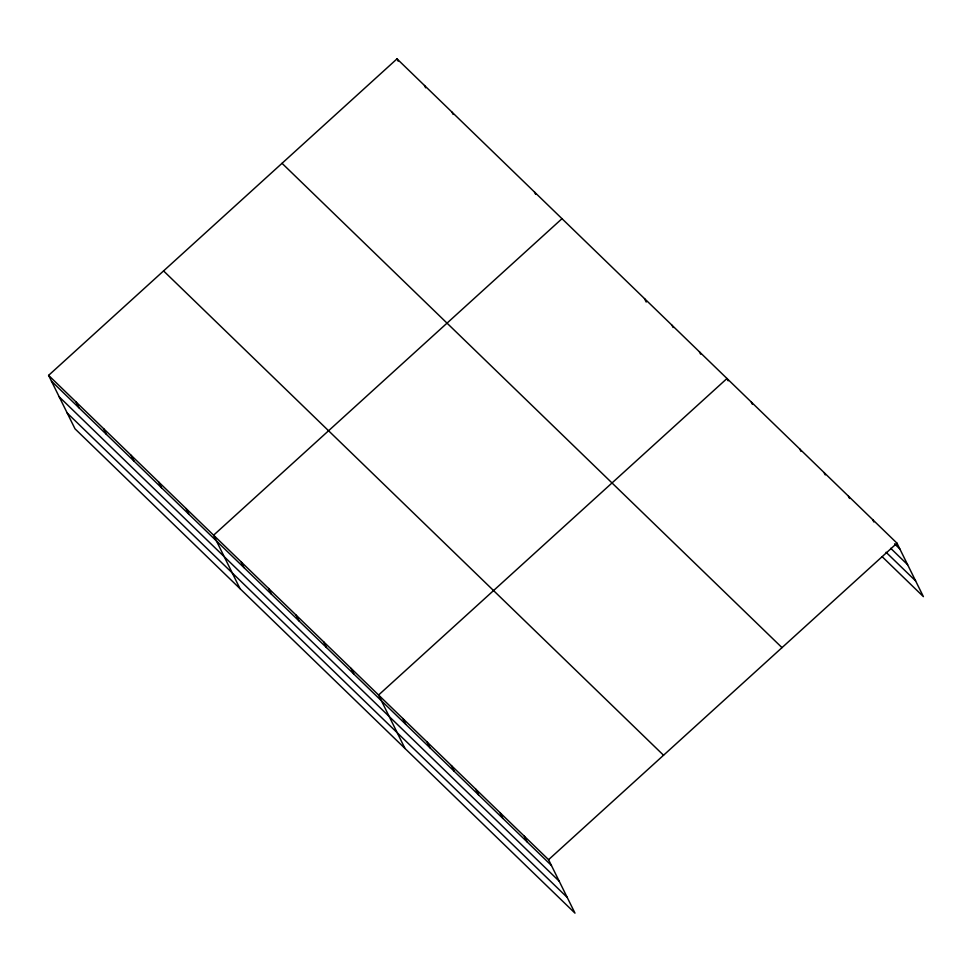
<?xml version="1.0" encoding="UTF-8"?>
<svg xmlns="http://www.w3.org/2000/svg" width="972" height="972" viewBox="0 0 972 972"><rect width="100%" height="100%" fill="white"/><g stroke="black" fill="none" stroke-linecap="round" stroke-linejoin="round"><path stroke-width="1.46" d="M48.6 375.362L548.572 859.685L574.987 913.145L75.014 428.822L48.6 375.362L397.013 58.855L896.986 543.178L923.4 596.638L882.224 556.749M561.998 218.688L213.597 535.195L240.011 588.643M548.572 859.685L896.986 543.178M894.556 543.834L899.829 548.949M890.717 548.317L907.605 564.683M886.063 552.266L915.624 580.904M282.038 163.308L782.01 647.631M163.575 270.921L663.548 755.244M51.455 381.133L551.428 865.457M59.231 396.868L559.204 881.191M67.238 413.088L567.211 897.411M872.698 519.656L873.84 521.964M848.41 496.133L849.552 498.442M824.122 472.611L825.264 474.919M799.847 449.088L800.989 451.397M751.271 402.031L752.413 404.34M728.137 380.817L726.995 378.509L378.582 695.016L404.996 748.476M699.488 351.876L700.63 354.185M671.992 325.231L673.134 327.54M644.497 298.598L646.21 302.061M534.503 192.043L535.645 194.351M452.004 112.132L453.146 114.441M424.509 85.5L425.651 87.808M397.013 58.855L398.143 61.163M524.285 836.163L527.14 841.934M500.009 812.641L502.852 818.412M475.721 789.118L478.576 794.889M451.433 765.596L454.288 771.355M427.145 742.061L430.001 747.833M402.87 718.539L405.713 724.31M351.086 668.384L353.942 674.155M323.591 641.739L326.434 647.51M296.083 615.106L298.939 620.877M268.588 588.461L271.443 594.232M241.092 561.828L243.948 567.599M186.089 508.55L188.945 514.322M158.594 481.918L161.449 487.689M131.099 455.273L133.954 461.044M103.603 428.64L106.446 434.411M76.095 402.007L78.951 407.778"/></g></svg>
